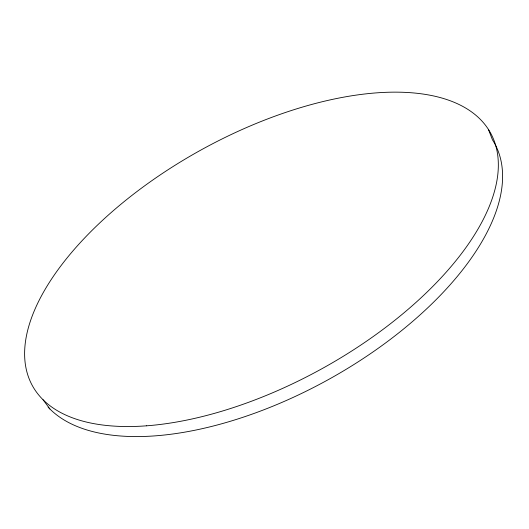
<?xml version="1.0" encoding="UTF-8"?>
<svg xmlns="http://www.w3.org/2000/svg" width="529" height="529" viewBox="0 0 529 529"><rect width="100%" height="100%" fill="white"/><g stroke="black" fill="none" stroke-linecap="round" stroke-linejoin="round"><path stroke-width="0.79" d="M43.047 399.739L49.891 408.977M488.399 129.38L492.473 139.841A260.116 126.576 -28.9 0 1 345.12 369.93A260.116 126.576 -28.9 0 1 48.093 407.118M146.619 425.812A261.61 124.963 -28.9 0 0 498.305 162.615A261.61 124.963 -28.9 0 0 139.517 189.613A261.61 124.963 -28.9 0 0 146.619 425.812"/></g></svg>
